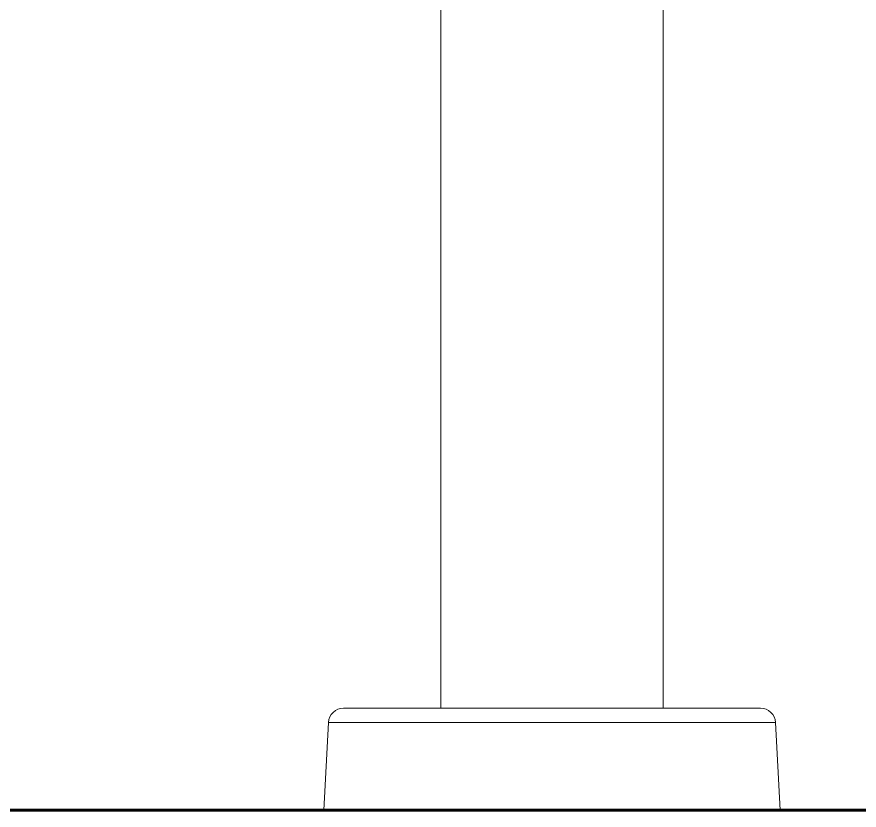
# Model space of a CAD drawing. Header units: metres. Extents: x 78 to 178, y -74 to 157.
# Drawn here: x 118.0334 to 118.1667, y 27.506 to 27.6315 of the extents above; entities that cross this region are included whole.
import ezdxf

# ---------------------------------------------------------------- set-up
doc = ezdxf.new("R2010")
doc.units = ezdxf.units.M
doc.layers.add('envolvente', color=164, linetype='Continuous', lineweight=60)
doc.layers.add('mobiliario', color=252, linetype='Continuous', lineweight=9)

# ---------------------------------------------------------------- blocks, each defined once
blk = doc.blocks.new('110-32-planta')
at = {"layer": 'mobiliario'}
for p, q in [((7.66430915753795, 4.263614385726363), (7.592117157537947, 4.263614385726363)), ((7.592843194278934, 4.24976077943138), (7.592117157537947, 4.263614385726363)), ((7.663583120796964, 4.24976077943138), (7.66430915753795, 4.263614385726363)), ((7.663583120796964, 4.24976077943138), (7.592843194278934, 4.24976077943138)), ((7.595239905162344, 4.247486385726364), (7.661186409913554, 4.247486385726364)), ((7.610613157537947, 4.122814385726368), (7.610613157537947, 4.247486385726364)), ((7.645813157537951, 4.122814385726368), (7.645813157537951, 4.247486385726364))]:
    blk.add_line(p, q, dxfattribs=at)
for centre, start, end in [((7.595239905162344, 4.249886385726366), 182.9999999999997, 270), ((7.661186409913554, 4.249886385726366), 270, 357.0000000000003)]:
    blk.add_arc(centre, 0.0024, start, end, dxfattribs=at)

msp = doc.modelspace()

# ---------------------------------------------------------------- linework, layer by layer
at = {"layer": 'envolvente'}
msp.add_line((118.6078438833144, 27.50600934452689), (117.6578438833169, 27.50600934452689), dxfattribs=at)

# ---------------------------------------------------------------- block references
at = {"rotation": 179.9999999999999}
msp.add_blockref('110-32-planta', (125.7462945111577, 31.7696237302531), dxfattribs=at)

doc.saveas('drawing.dxf')
